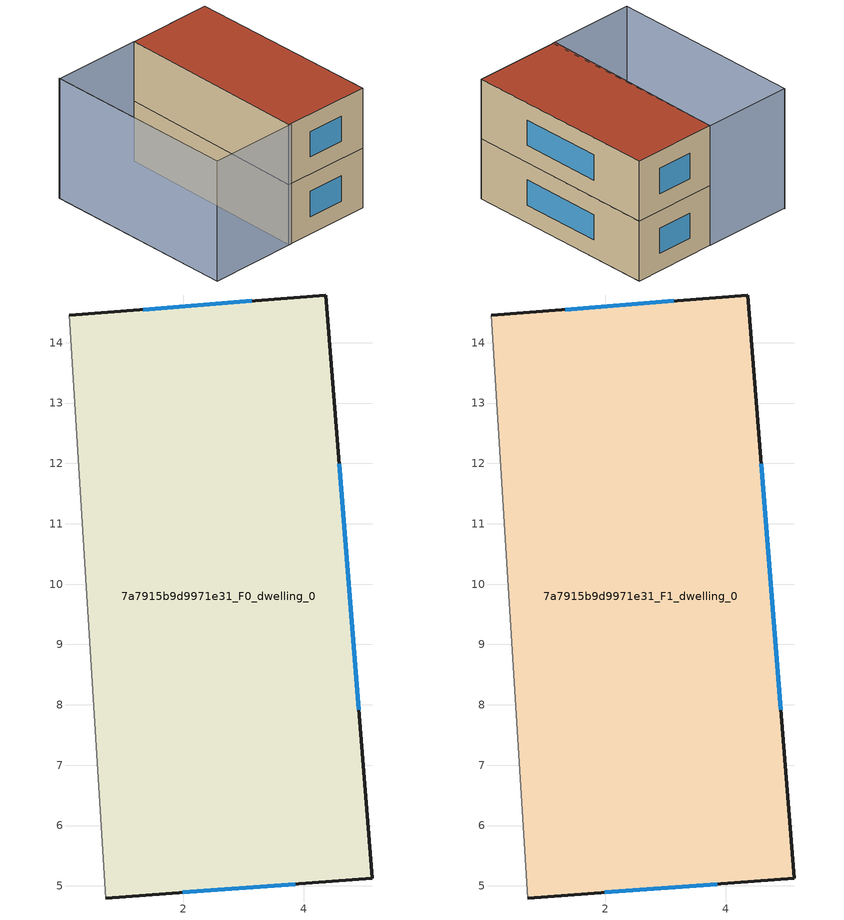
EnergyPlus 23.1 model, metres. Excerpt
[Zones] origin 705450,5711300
7a7915b9d9971e31_F0_dwelling_0
 floor ground (EU_floor_Construction): 4.37,14.79 5.13,5.12 0.72,4.8 0.11,14.45 z0
 wall outside (EU_wall_Construction): 0.72,4.8 5.13,5.12 4.37,14.79 0.11,14.45 z0:3
 wall adiabatic (EU_wall_Construction): 0.11,14.45 0.72,4.8 z0:3
 window (EU_Window_Construction): 3.14,14.69 1.34,14.55 / 4.91,7.92 4.59,12 / 2,4.89 3.86,5.03 z0.87:2.13
7a7915b9d9971e31_F1_dwelling_0
 floor to 7a7915b9d9971e31_F0_dwelling_0 (EU_floor_Construction): 4.37,14.79 5.13,5.12 0.72,4.8 0.11,14.45 z3
 wall outside (EU_wall_Construction): 0.72,4.8 5.13,5.12 4.37,14.79 0.11,14.45 z3:6
 wall adiabatic (EU_wall_Construction): 0.11,14.45 0.72,4.8 z3:6
 window (EU_Window_Construction): 3.14,14.69 1.34,14.55 / 4.91,7.92 4.59,12 / 2,4.89 3.86,5.03 z3.87:5.13
 roof outside (EU_roof_Construction): 5.13,5.12 4.37,14.79 0.11,14.45 0.72,4.8 z6
shading: -4.34,14.15 -3.62,4.45 / -3.62,4.45 -4.35,14.13 / -4.35,14.13 0.11,14.46 / 0.11,14.46 0.85,4.78 / 0.85,4.78 -3.62,4.45 z0:6
[Building]
EU S2 Campaign: North Axis=0; Terrain=City; Solar Distribution=FullExterior
[Site:Location]
London: Latitude=51.5; Longitude=-0.5; Time Zone=0; Elevation=25
[SizingPeriod:WeatherFileDays]
AnnualSizingPeriod: Begin Month=1; Begin Day of Month=1; End Month=12; End Day of Month=31; Day of Week for Start Day=Monday; Use Weather File Daylight Saving Period=No; Use Weather File Rain and Snow Indicators=No
[MATERIAL]
EU_InternalMass_Material: Roughness=MediumRough; Thickness=0.1; Conductivity=1; Density=1800; Specific Heat=900; Thermal Absorptance=0.9; Solar Absorptance=0.7; Visible Absorptance=0.7
[MATERIAL:NOMASS] Roughness=MediumRough; Thermal Absorptance=0.9; Solar Absorptance=0.7; Visible Absorptance=0.7
Name | Thermal Resistance
EU_wall_NoMass | 0.724719
EU_roof_NoMass | 2.98947
EU_floor_NoMass | 2.39157
[WINDOWMATERIAL:SIMPLEGLAZINGSYSTEM]
EU_Window_SimpleGlazing: UFactor=2.63425; Solar Heat Gain Coefficient=0.76; Visible Transmittance=0.76
[CONSTRUCTION]
EU_wall_Construction: EU_wall_NoMass
EU_roof_Construction: EU_roof_NoMass
EU_floor_Construction: EU_floor_NoMass
EU_Window_Construction: EU_Window_SimpleGlazing
EU_InternalMass_Construction: EU_InternalMass_Material
[ZONE] Type=1; Multiplier=1; Ceiling Height=autocalculate; Volume=126.26; Floor Area=autocalculate; Part of Total Floor Area=Yes
7a7915b9d9971e31_F0_dwelling_0; 7a7915b9d9971e31_F1_dwelling_0
[INTERNALMASS] Construction=EU_InternalMass_Construction; Surface Area=42.0867
Name | Zone or ZoneList
7a7915b9d9971e31_F0_dwelling_0_EU_InternalMass | 7a7915b9d9971e31_F0_dwelling_0
7a7915b9d9971e31_F1_dwelling_0_EU_InternalMass | 7a7915b9d9971e31_F1_dwelling_0
[OTHEREQUIPMENT] Fuel Type=Electricity; Design Level Calculation Method=Watts/Area; Power per Zone Floor Area=1; Fraction Latent=0; Fraction Radiant=0; Fraction Lost=0; Carbon Dioxide Generation Rate=0; EndUse Subcategory=EU_Step8_InternalGains
Name | Zone or ZoneList or Space or SpaceList | Schedule
EU_Step8_InternalGain_7a7915b9d9971e31_F0_dwelling_0_f000 | 7a7915b9d9971e31_F0_dwelling_0 | EU_Step8_GainSchedule_7a7915b9d9971e31_F0_dwelling_0_f000
EU_Step8_InternalGain_7a7915b9d9971e31_F1_dwelling_0_f000 | 7a7915b9d9971e31_F1_dwelling_0 | EU_Step8_GainSchedule_7a7915b9d9971e31_F1_dwelling_0_f000
[ZONEVENTILATION:DESIGNFLOWRATE] Schedule=EU_AlwaysOn; Design Flow Rate Calculation Method=AirChanges/Hour; Air Changes per Hour=0.418135; Ventilation Type=Natural; Fan Pressure Rise=0; Fan Total Efficiency=1; Constant Term Coefficient=1; Temperature Term Coefficient=0; Velocity Term Coefficient=0; Velocity Squared Term Coefficient=0; Minimum Indoor Temperature=-100; Maximum Indoor Temperature=100; Delta Temperature=-100; Minimum Outdoor Temperature=-100; Maximum Outdoor Temperature=100; Maximum Wind Speed=40
Name | Zone or ZoneList or Space or SpaceList
EU_ConstantAir_7a7915b9d9971e31_F0_dwelling_0 | 7a7915b9d9971e31_F0_dwelling_0
EU_ConstantAir_7a7915b9d9971e31_F1_dwelling_0 | 7a7915b9d9971e31_F1_dwelling_0
[HVACTEMPLATE:THERMOSTAT] Constant Heating Setpoint=20; Constant Cooling Setpoint=50
EU_HeatOnly_7a7915b9d9971e31_F0_dwelling_0; EU_HeatOnly_7a7915b9d9971e31_F1_dwelling_0
[HVACTEMPLATE:ZONE:IDEALLOADSAIRSYSTEM] System Availability Schedule=EU_AlwaysOn; Maximum Heating Supply Air Temperature=50; Minimum Cooling Supply Air Temperature=13; Maximum Heating Supply Air Humidity Ratio=0.0156; Minimum Cooling Supply Air Humidity Ratio=0.0077; Heating Limit=NoLimit; Cooling Limit=NoLimit; Heating Availability Schedule=EU_AlwaysOn; Cooling Availability Schedule=EU_CoolingOff; Dehumidification Control Type=ConstantSensibleHeatRatio; Cooling Sensible Heat Ratio=0.7; Dehumidification Setpoint=60; Humidification Control Type=None; Humidification Setpoint=30; Outdoor Air Method=None; Outdoor Air Flow Rate per Person=0.00944; Outdoor Air Flow Rate per Zone Floor Area=0; Outdoor Air Flow Rate per Zone=0; Demand Controlled Ventilation Type=None; Outdoor Air Economizer Type=NoEconomizer; Heat Recovery Type=None; Sensible Heat Recovery Effectiveness=0.7; Latent Heat Recovery Effectiveness=0.65
Name | Template Thermostat
7a7915b9d9971e31_F0_dwelling_0 | EU_HeatOnly_7a7915b9d9971e31_F0_dwelling_0
7a7915b9d9971e31_F1_dwelling_0 | EU_HeatOnly_7a7915b9d9971e31_F1_dwelling_0
[SIZING:ZONE] Zone Cooling Design Supply Air Temperature Input Method=SupplyAirTemperature; Zone Cooling Design Supply Air Temperature=13; Zone Heating Design Supply Air Temperature Input Method=SupplyAirTemperature; Zone Heating Design Supply Air Temperature=50; Zone Cooling Design Supply Air Humidity Ratio=0.008; Zone Heating Design Supply Air Humidity Ratio=0.008; Cooling Design Air Flow Method=DesignDay; Cooling Design Air Flow Rate=0; Cooling Minimum Air Flow per Zone Floor Area=0.000762; Cooling Minimum Air Flow=0; Cooling Minimum Air Flow Fraction=0.2; Heating Design Air Flow Method=DesignDay; Heating Design Air Flow Rate=0; Heating Maximum Air Flow per Zone Floor Area=0.002032; Heating Maximum Air Flow=0.141576; Heating Maximum Air Flow Fraction=0.3; Account for Dedicated Outdoor Air System=No; Dedicated Outdoor Air System Control Strategy=NeutralSupplyAir; Dedicated Outdoor Air Low Setpoint Temperature for Design=autosize; Dedicated Outdoor Air High Setpoint Temperature for Design=autosize; Zone Load Sizing Method=Sensible Load Only No Latent Load; Zone Latent Cooling Design Supply Air Humidity Ratio Input Method=HumidityRatioDifference; Zone Cooling Design Supply Air Humidity Ratio Difference=0.005; Zone Latent Heating Design Supply Air Humidity Ratio Input Method=HumidityRatioDifference; Zone Humidification Design Supply Air Humidity Ratio Difference=0.005
7a7915b9d9971e31_F0_dwelling_0; 7a7915b9d9971e31_F1_dwelling_0
[SCHEDULE:CONSTANT]
Name | Hourly Value
EU_AlwaysOn | 1
EU_CoolingOff | 0
[SCHEDULE:FILE] Column Number=1; Rows to Skip at Top=0; Number of Hours of Data=8760; Column Separator=Comma; Interpolate to Timestep=No; Minutes per Item=60; Adjust Schedule for Daylight Savings=Yes
Name | File
EU_Step8_GainSchedule_7a7915b9d9971e31_F0_dwelling_0_f000 | ../../schedules/7a7915b9d9971e31/7a7915b9d9971e31_F0_dwelling_0_f000_gain.csv
EU_Step8_GainSchedule_7a7915b9d9971e31_F1_dwelling_0_f000 | ../../schedules/7a7915b9d9971e31/7a7915b9d9971e31_F1_dwelling_0_f000_gain.csv
